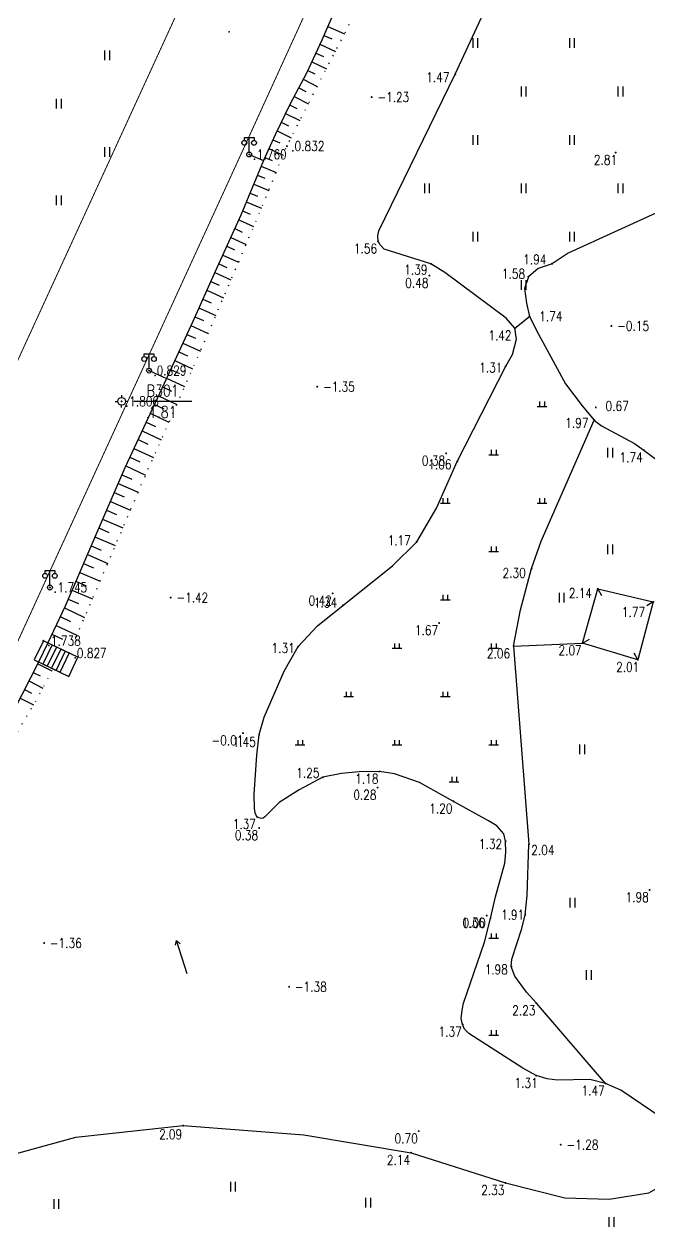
# Model space of a CAD drawing. Extents: x 500064 to 501389, y 2542464 to 2545400.
# Drawn here: x 500681.8 to 500746.4, y 2544209.8 to 2544334.2 of the extents above; entities that cross this region are included whole.
import ezdxf
from ezdxf.enums import TextEntityAlignment as Align

# ---------------------------------------------------------------- set-up
doc = ezdxf.new("R2010")
doc.units = 0
doc.header["$LTSCALE"] = 0.5
doc.linetypes.add('X4', pattern=[1.6, 0, -1.6])
doc.layers.get('0').update_dxf_attribs({"linetype": 'CONTINUOUS', "lineweight": 5})
doc.layers.add('GCD', color=8, linetype='CONTINUOUS')
doc.layers.add('地形图', color=8, linetype='CONTINUOUS')
doc.styles.add('HZ', font='romans.shx', dxfattribs={"width": 0.8, "bigfont": 'hztxt.shx'})
doc.linetypes.add('10421', pattern='A,2,[150,AAA.SHX,S=1,R=0,X=0,Y=1],1e-11', length=2)
doc.linetypes.add('1161', pattern='A,0,[149,AAA.SHX,S=0.15,R=0,X=0,Y=0],-1.6', length=1.6)

# ---------------------------------------------------------------- blocks, each defined once
blk = doc.blocks.new('GC200')
at = {"linetype": 'Continuous', "const_width": 0.2, "flags": 128}
blk.add_lwpolyline([(-0.1, 0, 1), (0.1, 0, 1)], format="xyb", close=True, dxfattribs=at)
blk = doc.blocks.new('gc121')
for p, q in [((-0.5, -1), (-0.5, 1)), ((0.5, -1), (0.5, 1))]:
    blk.add_line(p, q)
blk = doc.blocks.new('gc097')
for p, q in [((-1, 2.9), (-1, 3.5)), ((-1, 3.5), (1, 3.5)), ((0, 0.5), (0, 3.5)), ((1, 3.5), (1, 2.9))]:
    blk.add_line(p, q)
for centre in [(-1, 2.4), (1, 2.4), (0, 0)]:
    blk.add_circle(centre, 0.5)
blk = doc.blocks.new('HM')
for p, q in [((0, 0), (0.00725, 0)), ((0.00325, 0), (0.00325, 0)), ((0.00635, 0.0005), (0.00725, 0)), ((0.00725, 0), (0.00635, -0.0005))]:
    blk.add_line(p, q)
blk = doc.blocks.new('gc116')
for p, q in [((-1.3, 0), (-0.8, 0)), ((0, 1.3), (0, 0.8)), ((1.3, 0), (0.8, 0)), ((0, -1.3), (0, -0.8))]:
    blk.add_line(p, q)
blk.add_circle((0, 0), 0.8)
blk.add_point((0, 0))
blk = doc.blocks.new('gc119')
for p, q in [((-1, 0), (1, 0)), ((-0.5, 1), (-0.5, 0)), ((0.5, 1), (0.5, 0))]:
    blk.add_line(p, q)

msp = doc.modelspace()

# ---------------------------------------------------------------- linework, layer by layer
at = {"layer": '地形图', "linetype": 'Continuous'}
for p, q in [((500713.18, 2544333.92), (500714.91, 2544333.16)), ((500712.37, 2544332.09), (500713.97, 2544331.35)), ((500712.77, 2544333), (500713.61, 2544332.64)), ((500711.95, 2544331.18), (500712.73, 2544330.82)), ((500711.11, 2544329.37), (500711.84, 2544329.03)), ((500711.53, 2544330.28), (500713.04, 2544329.57)), ((500710.65, 2544328.48), (500712.08, 2544327.72)), ((500710.18, 2544327.6), (500710.9, 2544327.21)), ((500709.24, 2544325.83), (500710, 2544325.46)), ((500709.71, 2544326.71), (500711.18, 2544325.93)), ((500708.81, 2544324.93), (500710.3, 2544324.21)), ((500707.94, 2544323.13), (500709.39, 2544322.42)), ((500708.37, 2544324.03), (500709.11, 2544323.67)), ((500707.51, 2544322.22), (500708.24, 2544321.89)), ((500707.1, 2544321.31), (500708.58, 2544320.64)), ((500706.29, 2544319.48), (500707.84, 2544318.84)), ((500706.69, 2544320.4), (500707.44, 2544320.06)), ((500705.91, 2544318.56), (500706.68, 2544318.24)), ((500705.53, 2544317.63), (500707.08, 2544316.99)), ((500704.76, 2544315.79), (500706.32, 2544315.14)), ((500705.15, 2544316.71), (500705.92, 2544316.39)), ((500704.38, 2544314.86), (500705.16, 2544314.54)), ((500703.98, 2544313.95), (500705.52, 2544313.25)), ((500703.15, 2544312.12), (500704.74, 2544311.4)), ((500703.57, 2544313.04), (500704.35, 2544312.68)), ((500702.74, 2544311.21), (500703.54, 2544310.85)), ((500701.91, 2544309.39), (500702.74, 2544309.02)), ((500702.33, 2544310.3), (500703.95, 2544309.56)), ((500701.5, 2544308.48), (500703.17, 2544307.73)), ((500701.09, 2544307.57), (500701.94, 2544307.19)), ((500700.27, 2544305.75), (500701.13, 2544305.36)), ((500700.68, 2544306.66), (500702.39, 2544305.89)), ((500699.86, 2544304.83), (500701.61, 2544304.05)), ((500699.45, 2544303.92), (500700.33, 2544303.53)), ((500698.62, 2544302.1), (500699.51, 2544301.69)), ((500699.04, 2544303.01), (500700.81, 2544302.19)), ((500698.2, 2544301.2), (500700.01, 2544300.36)), ((500697.78, 2544300.29), (500698.69, 2544299.87)), ((500696.94, 2544298.47), (500697.87, 2544298.04)), ((500697.36, 2544299.38), (500699.2, 2544298.53)), ((500696.52, 2544297.56), (500698.39, 2544296.7)), ((500695.68, 2544295.75), (500697.58, 2544294.86)), ((500696.1, 2544296.66), (500697.04, 2544296.22)), ((500699.12, 2544295.17, 1.81), (500693.12, 2544295.17, 1.81)), ((500695.26, 2544294.84), (500696.22, 2544294.4)), ((500694.83, 2544293.94), (500696.77, 2544293.03)), ((500693.99, 2544292.13), (500695.97, 2544291.2)), ((500694.41, 2544293.03), (500695.39, 2544292.58)), ((500693.57, 2544291.22), (500694.57, 2544290.75)), ((500693.14, 2544290.31), (500695.16, 2544289.37)), ((500692.3, 2544288.5), (500694.35, 2544287.54)), ((500692.72, 2544289.41), (500693.74, 2544288.93)), ((500691.9, 2544287.58), (500692.94, 2544287.13)), ((500691.5, 2544286.67), (500693.58, 2544285.77)), ((500690.71, 2544284.83), (500692.79, 2544283.93)), ((500691.1, 2544285.75), (500692.14, 2544285.3)), ((500690.31, 2544283.91), (500691.35, 2544283.46)), ((500689.51, 2544282.08), (500690.56, 2544281.62)), ((500689.91, 2544283), (500692, 2544282.09)), ((500689.12, 2544281.16), (500691.22, 2544280.26)), ((500688.72, 2544280.24), (500689.77, 2544279.79)), ((500687.93, 2544278.4), (500688.98, 2544277.95)), ((500688.33, 2544279.32), (500690.43, 2544278.42)), ((500687.54, 2544277.49), (500689.64, 2544276.58)), ((500687.14, 2544276.57), (500688.19, 2544276.11)), ((500686.35, 2544274.73), (500687.41, 2544274.28)), ((500686.74, 2544275.65), (500688.85, 2544274.74)), ((500741.1, 2544275.79), (500741.5, 2544275.1)), ((500685.95, 2544273.81), (500688.03, 2544272.82)), ((500746.84, 2544274.44), (500746.16, 2544274.03)), ((500685.52, 2544272.91), (500686.58, 2544272.41)), ((500684.66, 2544271.1), (500685.76, 2544270.58)), ((500685.09, 2544272.01), (500687.25, 2544270.98)), ((500683.78, 2544270.42), (500682.84, 2544268.43)), ((500683.78, 2544270.42, 0.83), (500682.84, 2544268.43, 0.83)), ((500684.23, 2544270.2), (500683.29, 2544268.21)), ((500684.68, 2544269.99), (500683.74, 2544268)), ((500686.46, 2544269.14), (500683.78, 2544270.42)), ((500687.36, 2544268.71, 0.83), (500683.78, 2544270.42, 0.83)), ((500685.13, 2544269.77), (500684.19, 2544267.79)), ((500739.53, 2544270.18), (500740.23, 2544270.57)), ((500682.84, 2544268.43), (500685.51, 2544267.16)), ((500682.84, 2544268.43, 0.83), (500686.42, 2544266.73, 0.83)), ((500685.59, 2544269.56), (500684.64, 2544267.57)), ((500686.04, 2544269.34), (500685.09, 2544267.36)), ((500685.51, 2544267.16, 0.83), (500686.46, 2544269.14, 0.83)), ((500686.42, 2544266.73, 0.83), (500687.36, 2544268.71, 0.83)), ((500745.24, 2544268.45), (500744.86, 2544269.15)), ((500682.74, 2544267.15), (500683.46, 2544266.78)), ((500683.2, 2544268.04), (500684.65, 2544267.3)), ((500682.29, 2544266.26), (500683.72, 2544265.53)), ((500681.83, 2544265.37), (500682.54, 2544265.01)), ((500681.37, 2544264.48), (500682.76, 2544263.78))]:
    msp.add_line(p, q, dxfattribs=at)
at = {"layer": '地形图', "linetype": '10421', "flags": 128}
for points in [[(500751.83, 2544218.31), (500743.48, 2544223.96), (500741.91, 2544224.65), (500740.27, 2544225.04), (500736.89, 2544224.98), (500735.88, 2544225.11), (500734.74, 2544225.45), (500733.35, 2544226.23), (500727.76, 2544229.8), (500727.33, 2544230.24), (500727.13, 2544230.75), (500726.97, 2544231.36), (500727.07, 2544232.23), (500727.22, 2544232.94), (500729.4, 2544239.25), (500730.01, 2544241.71), (500730.51, 2544243.94), (500731.48, 2544247.42), (500731.59, 2544248.56), (500731.57, 2544249.7), (500731.37, 2544250.47), (500730.65, 2544251.27), (500729.81, 2544251.81), (500726.18, 2544253.81), (500722.68, 2544255.76), (500720.07, 2544256.65), (500718.53, 2544256.9), (500716.43, 2544256.88), (500714.6, 2544256.69), (500712.68, 2544256.3), (500710.23, 2544255.01), (500708.16, 2544253.68), (500706.68, 2544252.22), (500706.5, 2544252.09), (500706.32, 2544252.05), (500706.07, 2544252.11), (500705.86, 2544252.21), (500705.67, 2544252.64), (500705.61, 2544253.07), (500705.59, 2544254.54), (500705.86, 2544258.59), (500706.09, 2544260.71), (500706.62, 2544262.5), (500708.67, 2544267.26), (500710.13, 2544269.81), (500712.12, 2544271.95), (500714.75, 2544274.07), (500719.86, 2544278.15), (500722.38, 2544280.64), (500724.44, 2544284.14), (500726.57, 2544288.96), (500731.58, 2544298.81), (500732.29, 2544300.02), (500732.68, 2544301.6), (500732.54, 2544302.74), (500731.63, 2544303.76), (500725.29, 2544308.51), (500723.84, 2544309.39), (500719.02, 2544310.92), (500718.59, 2544311.35), (500718.38, 2544311.72), (500718.37, 2544312.29), (500718.47, 2544312.79), (500726.37, 2544328.99), (500732.87, 2544343.05), (500734.09, 2544345.61), (500741.54, 2544360.25), (500742.28, 2544361.22), (500744.51, 2544363.28), (500745.08, 2544364.07), (500745.83, 2544365.32), (500750.72, 2544375.33), (500752.03, 2544377.45), (500753.15, 2544379.04), (500756.1, 2544382.68), (500757.18, 2544384.59), (500758.03, 2544387.16), (500759.51, 2544398.07), (500759.99, 2544400.57), (500761.2, 2544404.15), (500763.47, 2544409.91), (500763.94, 2544411.45), (500764.38, 2544413.61), (500766.33, 2544420.7), (500766.99, 2544422.07), (500768.22, 2544422.93), (500770.08, 2544423.66), (500770.99, 2544423.83), (500773.39, 2544423.77), (500776.85, 2544423.34), (500781.32, 2544422.54), (500788.45, 2544420.81), (500792.49, 2544419.49), (500805.9, 2544412.73), (500808.77, 2544410.98), (500817.32, 2544406.85), (500819.27, 2544405.62), (500822.16, 2544403.46), (500825.65, 2544401.18), (500827.53, 2544400.36), (500836.58, 2544397.15), (500847.32, 2544392.84), (500866.07, 2544386.06), (500868.13, 2544385.09), (500869.51, 2544384.1), (500871.51, 2544382.51), (500873.62, 2544381.64), (500875.28, 2544381.37), (500877.15, 2544381.17), (500879.32, 2544380.44), (500882.25, 2544379.29), (500885.09, 2544377.84), (500886.7, 2544377.34), (500888.79, 2544376.72), (500890.34, 2544376.12), (500891.86, 2544375.31), (500892.84, 2544374.5), (500893.83, 2544373.26), (500897.05, 2544370.46)], [(500732.39, 2544269.86), (500733.12, 2544273.62), (500734.26, 2544277.88), (500735.25, 2544280.7), (500740.74, 2544293.24)], [(500741.91, 2544224.65), (500734.75, 2544232.94), (500733.73, 2544234.08), (500732.52, 2544235.72), (500732.16, 2544236.73), (500732.22, 2544237.49), (500733.25, 2544240.66), (500733.6, 2544242.08), (500733.8, 2544244.09), (500733.98, 2544249.37)]]:
    msp.add_lwpolyline(points, dxfattribs=at)
at = {"layer": '地形图', "linetype": 'Continuous', "const_width": 0.1, "flags": 128}
for points in [[(500741.05, 2544400), (500740.86, 2544399.71), (500739.99, 2544397.94), (500734.46, 2544385.34), (500723.91, 2544363.3), (500714.7, 2544343.72), (500704.35, 2544321.02), (500683.78, 2544276.13), (500672.77, 2544252.09)], [(500677.22, 2544290.88), (500699.64, 2544339.75), (500694.58, 2544348.13), (500682.48, 2544350.37), (500670.75, 2544352.8), (500658.91, 2544355.14), (500647.06, 2544357.37), (500637.42, 2544359.27)]]:
    msp.add_lwpolyline(points, dxfattribs=at)
at = {"layer": '地形图', "linetype": 'X4', "flags": 128}
for points in [[(500686.46, 2544269.14), (500693.91, 2544286.54), (500700.89, 2544302.36), (500706.01, 2544314.39), (500708.97, 2544321.6), (500712.31, 2544328.16), (500715.13, 2544333.59), (500716.54, 2544336.69), (500717.15, 2544338.72), (500718.35, 2544342.59), (500720.86, 2544348.9), (500723.82, 2544356.36), (500726.61, 2544363.4), (500728.82, 2544367.88), (500731.98, 2544374.33), (500734.81, 2544379.47), (500737.46, 2544384.14), (500739.22, 2544387.97), (500741.48, 2544392.8), (500743.15, 2544396.38), (500744.26, 2544398.75), (500745.05, 2544400)], [(500670.36, 2544233.47), (500672.08, 2544239.94), (500673.93, 2544245.49), (500675.9, 2544250.81), (500680.12, 2544259.32), (500683.16, 2544264.46), (500684.7, 2544267.4)]]:
    msp.add_lwpolyline(points, dxfattribs=at)
at = {"layer": '地形图', "linetype": 'Continuous', "flags": 128}
for points in [[(500713.85, 2544335.45), (500712.57, 2544332.52), (500710.99, 2544329.12), (500709.26, 2544325.87), (500707.75, 2544322.73), (500706.53, 2544320.06), (500704.2, 2544314.43), (500701.55, 2544308.59), (500699.22, 2544303.42), (500696.51, 2544297.54), (500692.2, 2544288.29), (500689.21, 2544281.36), (500686.02, 2544273.98), (500684.23, 2544270.2)], [(500694.71, 2544298.35), (500696.51, 2544297.54)], [(500683.29, 2544268.21), (500680.75, 2544263.27), (500677.97, 2544257.74), (500674.65, 2544251.4), (500673.32, 2544247.81), (500671.2, 2544241.51), (500668.92, 2544234.04)]]:
    msp.add_lwpolyline(points, dxfattribs=at)
at = {"layer": '地形图', "linetype": 'Continuous', "elevation": 1.76, "flags": 128}
msp.add_lwpolyline([(500705.06, 2544320.7), (500706.53, 2544320.06)], dxfattribs=at)
at = {"layer": '地形图', "linetype": '10421', "elevation": 2.49, "flags": 128}
msp.add_lwpolyline([(500794.17, 2544308.86), (500793.47, 2544310.15), (500788.62, 2544314.89), (500788, 2544315.3), (500787.39, 2544315.52), (500785.4, 2544315.91), (500783.76, 2544315.93), (500782.4, 2544315.85), (500773.2, 2544314.18), (500770.06, 2544313.92), (500767.38, 2544314.01), (500762.25, 2544314.55), (500753.8, 2544316.04), (500752.23, 2544316.15), (500750.86, 2544316.07), (500748.69, 2544315.34), (500738.04, 2544310.48), (500736.38, 2544309.4), (500734.94, 2544308.9), (500733.93, 2544308.06), (500733.52, 2544306.84), (500733.73, 2544305.31), (500734.05, 2544303.96), (500734.96, 2544302.13), (500737.75, 2544296.98), (500739.5, 2544294.7), (500740.74, 2544293.24), (500741.5, 2544292.64), (500744.9, 2544290.8), (500745.86, 2544290.13), (500747.25, 2544289.09), (500748.89, 2544287.56), (500749.48, 2544286.62), (500749.69, 2544285.89), (500749.79, 2544285.07), (500749.84, 2544284.27), (500749.8, 2544283.1), (500749.06, 2544279.19), (500747.9, 2544273.24), (500747.93, 2544272.49), (500748.15, 2544272.11), (500748.5, 2544271.72), (500753.52, 2544268.63), (500753.72, 2544268.44), (500753.8, 2544268.25), (500753.77, 2544267.9), (500753.37, 2544267.4), (500753.35, 2544267.21), (500753.37, 2544267.01), (500753.62, 2544266.82), (500761.26, 2544264.5), (500764.25, 2544263.69), (500766.06, 2544263.48), (500767.49, 2544263.42), (500769.12, 2544263.65), (500769.94, 2544264.46), (500771.18, 2544265.96), (500774.56, 2544271.39), (500790.73, 2544299.54), (500793.91, 2544306.82), (500794.1, 2544308.01)], close=True, dxfattribs=at)
at = {"layer": '地形图', "linetype": '1161', "flags": 128}
for points, elevation in [([(500732.54, 2544302.74), (500734.05, 2544303.96)], 1.42), ([(500732.39, 2544269.86), (500739.53, 2544270.18)], 2.06)]:
    msp.add_lwpolyline(points, dxfattribs=dict(at, elevation=elevation))
at = {"layer": '地形图', "linetype": 'Continuous', "flags": 128}
for points, elevation in [([(500746.84, 2544274.44), (500745.24, 2544268.45), (500739.53, 2544270.18), (500741.1, 2544275.79)], 1.77), ([(500686.46, 2544269.14), (500683.78, 2544270.42), (500682.84, 2544268.43), (500685.51, 2544267.16)], 0.83)]:
    msp.add_lwpolyline(points, close=True, dxfattribs=dict(at, elevation=elevation))
at = {"layer": '地形图', "linetype": '1161', "flags": 128}
msp.add_lwpolyline([(500732.39, 2544269.86), (500733.98, 2544249.37)], dxfattribs=at)
at = {"layer": '地形图', "linetype": '10421', "elevation": 2.14, "flags": 128}
msp.add_lwpolyline([(500667.42, 2544210.65), (500671.31, 2544213.24), (500677.46, 2544216.42), (500687.14, 2544219.1), (500698.24, 2544220.28), (500710.72, 2544219.32), (500721.8, 2544217.48), (500731.55, 2544214.36), (500737.69, 2544212.83), (500742.29, 2544212.68), (500746.38, 2544213.34), (500748.39, 2544214.48), (500751.05, 2544216.6)], dxfattribs=at)
at = {"layer": '地形图', "linetype": 'Continuous'}
msp.add_point((500702.98, 2544333.37, 2.38), dxfattribs=at)
at = {"layer": '地形图'}
for p in [(500709.59, 2544321.06, 0.83), (500705.62, 2544320.2, 1.76), (500695.34, 2544297.85, 0.83), (500692.42, 2544294.67, 1.81), (500694.59, 2544293.47, 1.81), (500685.01, 2544275.43, 1.75), (500684.33, 2544269.92, 1.74), (500687.07, 2544268.64, 0.83)]:
    msp.add_point(p, dxfattribs=at)

# ---------------------------------------------------------------- block references
at = {"layer": '地形图', "linetype": 'Continuous', "xscale": 0.5, "yscale": 0.5}
for name, p in [('gc121', (500728.46, 2544332.21)), ('gc121', (500738.46, 2544332.21)), ('gc121', (500690.4, 2544330.96)), ('gc121', (500733.46, 2544327.21)), ('gc121', (500743.46, 2544327.21)), ('gc121', (500685.4, 2544325.96)), ('gc121', (500728.46, 2544322.21)), ('gc121', (500738.46, 2544322.21)), ('gc121', (500690.4, 2544320.96)), ('GC200', (500705.06, 2544320.7, 1.76)), ('GC200', (500708.97, 2544321.56, 0.83)), ('gc121', (500723.46, 2544317.21)), ('gc121', (500733.46, 2544317.21)), ('gc121', (500743.46, 2544317.21)), ('gc121', (500685.4, 2544315.96)), ('gc121', (500728.46, 2544312.21)), ('gc121', (500738.46, 2544312.21)), ('gc121', (500733.46, 2544307.21)), ('GC200', (500694.71, 2544298.35)), ('GC200', (500691.87, 2544295.17, 1.81)), ('gc119', (500735.33, 2544294.65)), ('gc119', (500730.33, 2544289.65)), ('gc121', (500742.39, 2544289.86)), ('gc119', (500725.33, 2544284.65)), ('gc119', (500735.33, 2544284.65)), ('gc119', (500730.33, 2544279.65)), ('gc121', (500742.39, 2544279.86)), ('GC200', (500684.46, 2544275.93, 1.75)), ('gc119', (500725.33, 2544274.65)), ('gc121', (500737.39, 2544274.86)), ('GC200', (500683.78, 2544270.42, 1.74)), ('gc119', (500720.33, 2544269.65)), ('gc119', (500730.33, 2544269.65)), ('GC200', (500686.46, 2544269.14, 0.83)), ('gc119', (500715.33, 2544264.65)), ('gc119', (500725.33, 2544264.65)), ('gc119', (500710.33, 2544259.65)), ('gc119', (500720.33, 2544259.65)), ('gc119', (500730.33, 2544259.65)), ('gc121', (500739.5, 2544259.2)), ('gc119', (500726.25, 2544255.84)), ('gc121', (500738.5, 2544243.34)), ('gc119', (500730.33, 2544239.65)), ('gc121', (500740.2, 2544235.86)), ('gc119', (500730.33, 2544229.65)), ('gc121', (500703.41, 2544213.98)), ('gc121', (500685.14, 2544212.18)), ('gc121', (500717.38, 2544212.3)), ('gc121', (500742.53, 2544210.31))]:
    msp.add_blockref(name, p, dxfattribs=at)
at = {"layer": '地形图', "linetype": 'Continuous'}
ref = msp.add_blockref('GC200', (500726.37, 2544328.99, 1.47), dxfattribs=dict(at, xscale=0.5, yscale=0.5, zscale=0.5))
ref.add_attrib('height', '1.47', dxfattribs={"layer": 'GCD', "linetype": 'Continuous', "height": 1, "style": 'HZ', "width": 0.8}).set_placement((500723.37, 2544328.69, 1.47), align=Align.MIDDLE_LEFT)
ref = msp.add_blockref('GC200', (500717.72, 2544326.63, -1.23), dxfattribs=dict(at, xscale=0.5, yscale=0.5, zscale=0.5))
ref.add_attrib('height', '-1.23', dxfattribs={"layer": 'GCD', "linetype": 'Continuous', "height": 1, "style": 'HZ', "width": 0.8}).set_placement((500718.32, 2544326.63, -1.23), align=Align.MIDDLE_LEFT)
at = {"layer": '地形图', "linetype": 'Continuous', "xscale": 0.5, "yscale": 0.5, "zscale": 0.5}
for name, p in [('gc097', (500705.06, 2544320.7, 1.76)), ('gc097', (500694.71, 2544298.35)), ('gc116', (500691.87, 2544295.17, 1.81)), ('gc097', (500684.46, 2544275.93, 1.75))]:
    msp.add_blockref(name, p, dxfattribs=at)
at = {"layer": '地形图', "linetype": 'Continuous'}
ref = msp.add_blockref('GC200', (500742.95, 2544320.89, 2.81), dxfattribs=dict(at, xscale=0.5, yscale=0.5, zscale=0.5))
ref.add_attrib('height', '2.81', dxfattribs={"layer": 'GCD', "linetype": 'Continuous', "height": 1, "style": 'HZ', "width": 0.8}).set_placement((500740.7, 2544320.14, 2.81), align=Align.MIDDLE_LEFT)
ref = msp.add_blockref('GC200', (500718.38, 2544311.72, 1.56), dxfattribs=dict(at, xscale=0.5, yscale=0.5, zscale=0.5))
ref.add_attrib('height', '1.56', dxfattribs={"layer": 'GCD', "linetype": 'Continuous', "height": 1, "style": 'HZ', "width": 0.8}).set_placement((500715.88, 2544310.97, 1.56), align=Align.MIDDLE_LEFT)
ref = msp.add_blockref('GC200', (500723.84, 2544309.39, 1.39), dxfattribs=dict(at, xscale=0.5, yscale=0.5, zscale=0.5))
ref.add_attrib('height', '1.39', dxfattribs={"layer": 'GCD', "linetype": 'Continuous', "height": 1, "style": 'HZ', "width": 0.8}).set_placement((500721.09, 2544308.79, 1.39), align=Align.MIDDLE_LEFT)
ref = msp.add_blockref('GC200', (500736.38, 2544309.4, 1.94), dxfattribs=dict(at, xscale=0.5, yscale=0.5, zscale=0.5))
ref.add_attrib('height', '1.94', dxfattribs={"layer": 'GCD', "linetype": 'Continuous', "height": 1, "style": 'HZ', "width": 0.8}).set_placement((500733.38, 2544309.85, 1.94), align=Align.MIDDLE_LEFT)
ref = msp.add_blockref('GC200', (500723.69, 2544308.17, 0.48), dxfattribs=dict(at, xscale=0.5, yscale=0.5, zscale=0.5))
ref.add_attrib('height', '0.48', dxfattribs={"layer": 'GCD', "linetype": 'Continuous', "height": 1, "style": 'HZ', "width": 0.8}).set_placement((500721.19, 2544307.42, 0.48), align=Align.MIDDLE_LEFT)
ref = msp.add_blockref('GC200', (500733.93, 2544308.06, 1.58), dxfattribs=dict(at, xscale=0.5, yscale=0.5, zscale=0.5))
ref.add_attrib('height', '1.58', dxfattribs={"layer": 'GCD', "linetype": 'Continuous', "height": 1, "style": 'HZ', "width": 0.8}).set_placement((500731.18, 2544308.36, 1.58), align=Align.MIDDLE_LEFT)
ref = msp.add_blockref('GC200', (500734.05, 2544303.96, 1.74), dxfattribs=dict(at, xscale=0.5, yscale=0.5, zscale=0.5))
ref.add_attrib('height', '1.74', dxfattribs={"layer": 'GCD', "linetype": 'Continuous', "height": 1, "style": 'HZ', "width": 0.8}).set_placement((500735.05, 2544303.96, 1.74), align=Align.MIDDLE_LEFT)
ref = msp.add_blockref('GC200', (500742.51, 2544302.97, -0.15), dxfattribs=dict(at, xscale=0.5, yscale=0.5, zscale=0.5))
ref.add_attrib('height', '-0.15', dxfattribs={"layer": 'GCD', "linetype": 'Continuous', "height": 1, "style": 'HZ', "width": 0.8}).set_placement((500743.11, 2544302.97, -0.15), align=Align.MIDDLE_LEFT)
ref = msp.add_blockref('GC200', (500732.54, 2544302.74, 1.42), dxfattribs=dict(at, xscale=0.5, yscale=0.5, zscale=0.5))
ref.add_attrib('height', '1.42', dxfattribs={"layer": 'GCD', "linetype": 'Continuous', "height": 1, "style": 'HZ', "width": 0.8}).set_placement((500729.79, 2544301.99, 1.42), align=Align.MIDDLE_LEFT)
ref = msp.add_blockref('GC200', (500731.58, 2544298.81, 1.31), dxfattribs=dict(at, xscale=0.5, yscale=0.5, zscale=0.5))
ref.add_attrib('height', '1.31', dxfattribs={"layer": 'GCD', "linetype": 'Continuous', "height": 1, "style": 'HZ', "width": 0.8}).set_placement((500728.83, 2544298.66, 1.31), align=Align.MIDDLE_LEFT)
ref = msp.add_blockref('GC200', (500712.1, 2544296.69, -1.35), dxfattribs=dict(at, xscale=0.5, yscale=0.5, zscale=0.5))
ref.add_attrib('height', '-1.35', dxfattribs={"layer": 'GCD', "linetype": 'Continuous', "height": 1, "style": 'HZ', "width": 0.8}).set_placement((500712.7, 2544296.69, -1.35), align=Align.MIDDLE_LEFT)
ref = msp.add_blockref('GC200', (500740.9, 2544294.54, 0.67), dxfattribs=dict(at, xscale=0.5, yscale=0.5, zscale=0.5))
ref.add_attrib('height', '0.67', dxfattribs={"layer": 'GCD', "linetype": 'Continuous', "height": 1, "style": 'HZ', "width": 0.8}).set_placement((500741.9, 2544294.69, 0.67), align=Align.MIDDLE_LEFT)
ref = msp.add_blockref('GC200', (500740.74, 2544293.24, 1.97), dxfattribs=dict(at, xscale=0.5, yscale=0.5, zscale=0.5))
ref.add_attrib('height', '1.97', dxfattribs={"layer": 'GCD', "linetype": 'Continuous', "height": 1, "style": 'HZ', "width": 0.8}).set_placement((500737.74, 2544292.94, 1.97), align=Align.MIDDLE_LEFT)
ref = msp.add_blockref('GC200', (500725.42, 2544289.79, 0.38), dxfattribs=dict(at, xscale=0.5, yscale=0.5, zscale=0.5))
ref.add_attrib('height', '0.38', dxfattribs={"layer": 'GCD', "linetype": 'Continuous', "height": 1, "style": 'HZ', "width": 0.8}).set_placement((500722.92, 2544289.04, 0.38), align=Align.MIDDLE_LEFT)
ref = msp.add_blockref('GC200', (500745.86, 2544290.13, 1.74), dxfattribs=dict(at, xscale=0.5, yscale=0.5, zscale=0.5))
ref.add_attrib('height', '1.74', dxfattribs={"layer": 'GCD', "linetype": 'Continuous', "height": 1, "style": 'HZ', "width": 0.8}).set_placement((500743.36, 2544289.38, 1.74), align=Align.MIDDLE_LEFT)
ref = msp.add_blockref('GC200', (500726.57, 2544288.96, 1.06), dxfattribs=dict(at, xscale=0.5, yscale=0.5, zscale=0.5))
ref.add_attrib('height', '1.06', dxfattribs={"layer": 'GCD', "linetype": 'Continuous', "height": 1, "style": 'HZ', "width": 0.8}).set_placement((500723.57, 2544288.66, 1.06), align=Align.MIDDLE_LEFT)
ref = msp.add_blockref('GC200', (500722.38, 2544280.64, 1.17), dxfattribs=dict(at, xscale=0.5, yscale=0.5, zscale=0.5))
ref.add_attrib('height', '1.17', dxfattribs={"layer": 'GCD', "linetype": 'Continuous', "height": 1, "style": 'HZ', "width": 0.8}).set_placement((500719.38, 2544280.79, 1.17), align=Align.MIDDLE_LEFT)
ref = msp.add_blockref('GC200', (500734.26, 2544277.88, 2.3), dxfattribs=dict(at, xscale=0.5, yscale=0.5, zscale=0.5))
ref.add_attrib('height', '2.30', dxfattribs={"layer": 'GCD', "linetype": 'Continuous', "height": 1, "style": 'HZ', "width": 0.8}).set_placement((500731.26, 2544277.43, 2.3), align=Align.MIDDLE_LEFT)
ref = msp.add_blockref('GC200', (500741.1, 2544275.79, 2.14), dxfattribs=dict(at, xscale=0.5, yscale=0.5, zscale=0.5))
ref.add_attrib('height', '2.14', dxfattribs={"layer": 'GCD', "linetype": 'Continuous', "height": 1, "style": 'HZ', "width": 0.8}).set_placement((500738.1, 2544275.34, 2.14), align=Align.MIDDLE_LEFT)
ref = msp.add_blockref('GC200', (500696.94, 2544274.88, -1.42), dxfattribs=dict(at, xscale=0.5, yscale=0.5, zscale=0.5))
ref.add_attrib('height', '-1.42', dxfattribs={"layer": 'GCD', "linetype": 'Continuous', "height": 1, "style": 'HZ', "width": 0.8}).set_placement((500697.54, 2544274.88, -1.42), align=Align.MIDDLE_LEFT)
ref = msp.add_blockref('GC200', (500713.69, 2544275.32, 0.42), dxfattribs=dict(at, xscale=0.5, yscale=0.5, zscale=0.5))
ref.add_attrib('height', '0.42', dxfattribs={"layer": 'GCD', "linetype": 'Continuous', "height": 1, "style": 'HZ', "width": 0.8}).set_placement((500711.19, 2544274.57, 0.42), align=Align.MIDDLE_LEFT)
ref = msp.add_blockref('GC200', (500714.75, 2544274.07, 1.34), dxfattribs=dict(at, xscale=0.5, yscale=0.5, zscale=0.5))
ref.add_attrib('height', '1.34', dxfattribs={"layer": 'GCD', "linetype": 'Continuous', "height": 1, "style": 'HZ', "width": 0.8}).set_placement((500711.75, 2544274.37, 1.34), align=Align.MIDDLE_LEFT)
ref = msp.add_blockref('GC200', (500746.84, 2544274.44, 1.77), dxfattribs=dict(at, xscale=0.5, yscale=0.5, zscale=0.5))
ref.add_attrib('height', '1.77', dxfattribs={"layer": 'GCD', "linetype": 'Continuous', "height": 1, "style": 'HZ', "width": 0.8}).set_placement((500743.59, 2544273.39, 1.77), align=Align.MIDDLE_LEFT)
ref = msp.add_blockref('GC200', (500724.69, 2544272.25, 1.67), dxfattribs=dict(at, xscale=0.5, yscale=0.5, zscale=0.5))
ref.add_attrib('height', '1.67', dxfattribs={"layer": 'GCD', "linetype": 'Continuous', "height": 1, "style": 'HZ', "width": 0.8}).set_placement((500722.19, 2544271.5, 1.67), align=Align.MIDDLE_LEFT)
ref = msp.add_blockref('GC200', (500710.13, 2544269.81, 1.31), dxfattribs=dict(at, xscale=0.5, yscale=0.5, zscale=0.5))
ref.add_attrib('height', '1.31', dxfattribs={"layer": 'GCD', "linetype": 'Continuous', "height": 1, "style": 'HZ', "width": 0.8}).set_placement((500707.38, 2544269.66, 1.31), align=Align.MIDDLE_LEFT)
ref = msp.add_blockref('GC200', (500732.39, 2544269.86, 2.06), dxfattribs=dict(at, xscale=0.5, yscale=0.5, zscale=0.5))
ref.add_attrib('height', '2.06', dxfattribs={"layer": 'GCD', "linetype": 'Continuous', "height": 1, "style": 'HZ', "width": 0.8}).set_placement((500729.64, 2544269.11, 2.06), align=Align.MIDDLE_LEFT)
ref = msp.add_blockref('GC200', (500739.53, 2544270.18, 2.07), dxfattribs=dict(at, xscale=0.5, yscale=0.5, zscale=0.5))
ref.add_attrib('height', '2.07', dxfattribs={"layer": 'GCD', "linetype": 'Continuous', "height": 1, "style": 'HZ', "width": 0.8}).set_placement((500737.03, 2544269.43, 2.07), align=Align.MIDDLE_LEFT)
ref = msp.add_blockref('GC200', (500745.24, 2544268.45, 2.01), dxfattribs=dict(at, xscale=0.5, yscale=0.5, zscale=0.5))
ref.add_attrib('height', '2.01', dxfattribs={"layer": 'GCD', "linetype": 'Continuous', "height": 1, "style": 'HZ', "width": 0.8}).set_placement((500742.99, 2544267.7, 2.01), align=Align.MIDDLE_LEFT)
ref = msp.add_blockref('GC200', (500704.42, 2544260.87, -0.01), dxfattribs=dict(at, xscale=0.5, yscale=0.5, zscale=0.5))
ref.add_attrib('height', '-0.01', dxfattribs={"layer": 'GCD', "linetype": 'Continuous', "height": 1, "style": 'HZ', "width": 0.8}).set_placement((500701.17, 2544260.12, -0.01), align=Align.MIDDLE_LEFT)
ref = msp.add_blockref('GC200', (500706.09, 2544260.71, 1.45), dxfattribs=dict(at, xscale=0.5, yscale=0.5, zscale=0.5))
ref.add_attrib('height', '1.45', dxfattribs={"layer": 'GCD', "linetype": 'Continuous', "height": 1, "style": 'HZ', "width": 0.8}).set_placement((500703.34, 2544259.96, 1.45), align=Align.MIDDLE_LEFT)
ref = msp.add_blockref('GC200', (500712.68, 2544256.3, 1.25), dxfattribs=dict(at, xscale=0.5, yscale=0.5, zscale=0.5))
ref.add_attrib('height', '1.25', dxfattribs={"layer": 'GCD', "linetype": 'Continuous', "height": 1, "style": 'HZ', "width": 0.8}).set_placement((500709.93, 2544256.75, 1.25), align=Align.MIDDLE_LEFT)
ref = msp.add_blockref('GC200', (500718.53, 2544256.9, 1.18), dxfattribs=dict(at, xscale=0.5, yscale=0.5, zscale=0.5))
ref.add_attrib('height', '1.18', dxfattribs={"layer": 'GCD', "linetype": 'Continuous', "height": 1, "style": 'HZ', "width": 0.8}).set_placement((500716.03, 2544256.15, 1.18), align=Align.MIDDLE_LEFT)
ref = msp.add_blockref('GC200', (500718.33, 2544255.24, 0.28), dxfattribs=dict(at, xscale=0.5, yscale=0.5, zscale=0.5))
ref.add_attrib('height', '0.28', dxfattribs={"layer": 'GCD', "linetype": 'Continuous', "height": 1, "style": 'HZ', "width": 0.8}).set_placement((500715.83, 2544254.49, 0.28), align=Align.MIDDLE_LEFT)
ref = msp.add_blockref('GC200', (500726.18, 2544253.81, 1.2), dxfattribs=dict(at, xscale=0.5, yscale=0.5, zscale=0.5))
ref.add_attrib('height', '1.20', dxfattribs={"layer": 'GCD', "linetype": 'Continuous', "height": 1, "style": 'HZ', "width": 0.8}).set_placement((500723.68, 2544253.07, 1.2), align=Align.MIDDLE_LEFT)
ref = msp.add_blockref('GC200', (500705.86, 2544252.21, 1.37), dxfattribs=dict(at, xscale=0.5, yscale=0.5, zscale=0.5))
ref.add_attrib('height', '1.37', dxfattribs={"layer": 'GCD', "linetype": 'Continuous', "height": 1, "style": 'HZ', "width": 0.8}).set_placement((500703.36, 2544251.46, 1.37), align=Align.MIDDLE_LEFT)
ref = msp.add_blockref('GC200', (500706.09, 2544251.06, 0.38), dxfattribs=dict(at, xscale=0.5, yscale=0.5, zscale=0.5))
ref.add_attrib('height', '0.38', dxfattribs={"layer": 'GCD', "linetype": 'Continuous', "height": 1, "style": 'HZ', "width": 0.8}).set_placement((500703.59, 2544250.31, 0.38), align=Align.MIDDLE_LEFT)
ref = msp.add_blockref('GC200', (500731.57, 2544249.7, 1.32), dxfattribs=dict(at, xscale=0.5, yscale=0.5, zscale=0.5))
ref.add_attrib('height', '1.32', dxfattribs={"layer": 'GCD', "linetype": 'Continuous', "height": 1, "style": 'HZ', "width": 0.8}).set_placement((500728.82, 2544249.4, 1.32), align=Align.MIDDLE_LEFT)
ref = msp.add_blockref('GC200', (500733.98, 2544249.37, 2.04), dxfattribs=dict(at, xscale=0.5, yscale=0.5, zscale=0.5))
ref.add_attrib('height', '2.04', dxfattribs={"layer": 'GCD', "linetype": 'Continuous', "height": 1, "style": 'HZ', "width": 0.8}).set_placement((500734.23, 2544248.77, 2.04), align=Align.MIDDLE_LEFT)
ref = msp.add_blockref('GC200', (500746.46, 2544244.65, 1.98), dxfattribs=dict(at, xscale=0.5, yscale=0.5, zscale=0.5))
ref.add_attrib('height', '1.98', dxfattribs={"layer": 'GCD', "linetype": 'Continuous', "height": 1, "style": 'HZ', "width": 0.8}).set_placement((500743.96, 2544243.9, 1.98), align=Align.MIDDLE_LEFT)
ref = msp.add_blockref('GC200', (500733.6, 2544242.08, 1.91), dxfattribs=dict(at, xscale=0.5, yscale=0.5, zscale=0.5))
ref.add_attrib('height', '1.91', dxfattribs={"layer": 'GCD', "linetype": 'Continuous', "height": 1, "style": 'HZ', "width": 0.8}).set_placement((500731.1, 2544242.08, 1.91), align=Align.MIDDLE_LEFT)
ref = msp.add_blockref('GC200', (500730.01, 2544241.71, 1.36), dxfattribs=dict(at, xscale=0.5, yscale=0.5, zscale=0.5))
ref.add_attrib('height', '1.36', dxfattribs={"layer": 'GCD', "linetype": 'Continuous', "height": 1, "style": 'HZ', "width": 0.8}).set_placement((500727.01, 2544241.27, 1.36), align=Align.MIDDLE_LEFT)
ref = msp.add_blockref('GC200', (500729.62, 2544242, 0), dxfattribs=dict(at, xscale=0.5, yscale=0.5, zscale=0.5))
ref.add_attrib('height', '0.00', dxfattribs={"layer": 'GCD', "linetype": 'Continuous', "height": 1, "style": 'HZ', "width": 0.8}).set_placement((500727.12, 2544241.25), align=Align.MIDDLE_LEFT)
ref = msp.add_blockref('GC200', (500683.86, 2544239.16, -1.36), dxfattribs=dict(at, xscale=0.5, yscale=0.5, zscale=0.5))
ref.add_attrib('height', '-1.36', dxfattribs={"layer": 'GCD', "linetype": 'Continuous', "height": 1, "style": 'HZ', "width": 0.8}).set_placement((500684.46, 2544239.16, -1.36), align=Align.MIDDLE_LEFT)
at = {"layer": '地形图', "linetype": 'Continuous', "xscale": 500.0000000001073, "yscale": 500, "zscale": 500, "rotation": 107.8308643007783}
msp.add_blockref('HM', (500698.66, 2544235.98), dxfattribs=at)
at = {"layer": '地形图', "linetype": 'Continuous'}
ref = msp.add_blockref('GC200', (500732.16, 2544236.73, 1.98), dxfattribs=dict(at, xscale=0.5, yscale=0.5, zscale=0.5))
ref.add_attrib('height', '1.98', dxfattribs={"layer": 'GCD', "linetype": 'Continuous', "height": 1, "style": 'HZ', "width": 0.8}).set_placement((500729.41, 2544236.43, 1.98), align=Align.MIDDLE_LEFT)
ref = msp.add_blockref('GC200', (500709.19, 2544234.64, -1.38), dxfattribs=dict(at, xscale=0.5, yscale=0.5, zscale=0.5))
ref.add_attrib('height', '-1.38', dxfattribs={"layer": 'GCD', "linetype": 'Continuous', "height": 1, "style": 'HZ', "width": 0.8}).set_placement((500709.79, 2544234.64, -1.38), align=Align.MIDDLE_LEFT)
ref = msp.add_blockref('GC200', (500734.75, 2544232.94, 2.23), dxfattribs=dict(at, xscale=0.5, yscale=0.5, zscale=0.5))
ref.add_attrib('height', '2.23', dxfattribs={"layer": 'GCD', "linetype": 'Continuous', "height": 1, "style": 'HZ', "width": 0.8}).set_placement((500732.25, 2544232.19, 2.23), align=Align.MIDDLE_LEFT)
ref = msp.add_blockref('GC200', (500727.13, 2544230.75, 1.37), dxfattribs=dict(at, xscale=0.5, yscale=0.5, zscale=0.5))
ref.add_attrib('height', '1.37', dxfattribs={"layer": 'GCD', "linetype": 'Continuous', "height": 1, "style": 'HZ', "width": 0.8}).set_placement((500724.63, 2544230, 1.37), align=Align.MIDDLE_LEFT)
ref = msp.add_blockref('GC200', (500734.74, 2544225.45, 1.31), dxfattribs=dict(at, xscale=0.5, yscale=0.5, zscale=0.5))
ref.add_attrib('height', '1.31', dxfattribs={"layer": 'GCD', "linetype": 'Continuous', "height": 1, "style": 'HZ', "width": 0.8}).set_placement((500732.49, 2544224.7, 1.31), align=Align.MIDDLE_LEFT)
ref = msp.add_blockref('GC200', (500741.91, 2544224.65, 1.47), dxfattribs=dict(at, xscale=0.5, yscale=0.5, zscale=0.5))
ref.add_attrib('height', '1.47', dxfattribs={"layer": 'GCD', "linetype": 'Continuous', "height": 1, "style": 'HZ', "width": 0.8}).set_placement((500739.41, 2544223.91, 1.47), align=Align.MIDDLE_LEFT)
ref = msp.add_blockref('GC200', (500698.24, 2544220.28, 2.09), dxfattribs=dict(at, xscale=0.5, yscale=0.5, zscale=0.5))
ref.add_attrib('height', '2.09', dxfattribs={"layer": 'GCD', "linetype": 'Continuous', "height": 1, "style": 'HZ', "width": 0.8}).set_placement((500695.74, 2544219.38, 2.09), align=Align.MIDDLE_LEFT)
ref = msp.add_blockref('GC200', (500722.59, 2544219.71, 0.7), dxfattribs=dict(at, xscale=0.5, yscale=0.5, zscale=0.5))
ref.add_attrib('height', '0.70', dxfattribs={"layer": 'GCD', "linetype": 'Continuous', "height": 1, "style": 'HZ', "width": 0.8}).set_placement((500720.09, 2544218.96, 0.7), align=Align.MIDDLE_LEFT)
ref = msp.add_blockref('GC200', (500737.27, 2544218.31, -1.28), dxfattribs=dict(at, xscale=0.5, yscale=0.5, zscale=0.5))
ref.add_attrib('height', '-1.28', dxfattribs={"layer": 'GCD', "linetype": 'Continuous', "height": 1, "style": 'HZ', "width": 0.8}).set_placement((500737.87, 2544218.31, -1.28), align=Align.MIDDLE_LEFT)
ref = msp.add_blockref('GC200', (500721.8, 2544217.48, 2.14), dxfattribs=dict(at, xscale=0.5, yscale=0.5, zscale=0.5))
ref.add_attrib('height', '2.14', dxfattribs={"layer": 'GCD', "linetype": 'Continuous', "height": 1, "style": 'HZ', "width": 0.8}).set_placement((500719.3, 2544216.73, 2.14), align=Align.MIDDLE_LEFT)
ref = msp.add_blockref('GC200', (500731.55, 2544214.36, 2.33), dxfattribs=dict(at, xscale=0.5, yscale=0.5, zscale=0.5))
ref.add_attrib('height', '2.33', dxfattribs={"layer": 'GCD', "linetype": 'Continuous', "height": 1, "style": 'HZ', "width": 0.8}).set_placement((500729.05, 2544213.61, 2.33), align=Align.MIDDLE_LEFT)

# ---------------------------------------------------------------- texts
at = {"layer": '地形图', "linetype": 'Continuous', "style": 'HZ', "width": 0.8}
for s, height, p in [('0.832', 1, (500711.3, 2544321.56)), ('1.760', 1, (500707.39, 2544320.7)), ('0.829', 1, (500697.04, 2544298.35, -0.83)), ('B301', 1.2, (500696.12, 2544296.27)), ('1.806', 1, (500694.19, 2544295.17)), ('1.81', 1.2, (500696.12, 2544294.07)), ('1.745', 1, (500686.78, 2544275.93)), ('1.738', 1, (500686.1, 2544270.42)), ('0.827', 1, (500688.78, 2544269.14))]:
    msp.add_text(s, height=height, dxfattribs=at).set_placement(p, align=Align.MIDDLE)

doc.saveas('drawing.dxf')
